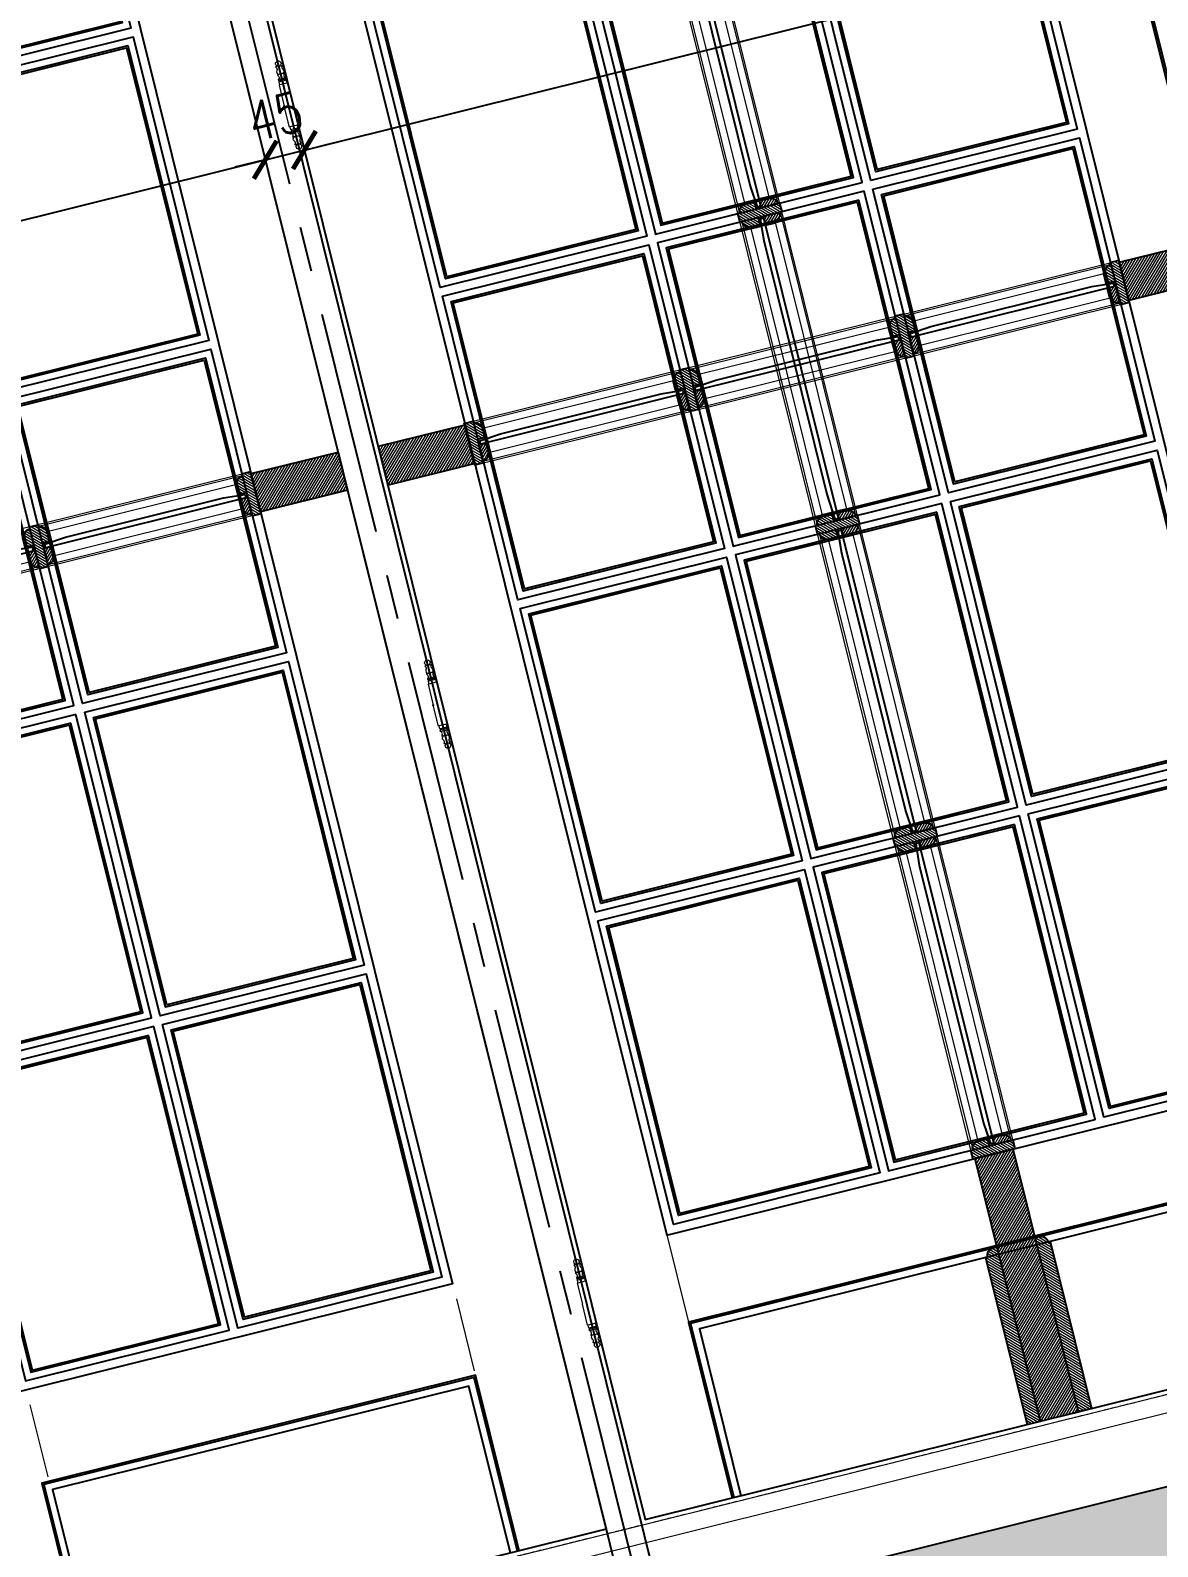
# Model space of a CAD drawing. Header units: inches. Extents: x 122939 to 389145, y 29603 to 529479.
# Drawn here: x 338455 to 339713, y 505554 to 507246 of the extents above; entities that cross this region are included whole.
import ezdxf

# ---------------------------------------------------------------- set-up
doc = ezdxf.new("R2010")
doc.units = ezdxf.units.IN
doc.header["$MEASUREMENT"] = 0
for name, pattern in [('CENTER', [2, 1.25, -0.25, 0.25, -0.25]), ('DASHED', [0.75, 0.5, -0.25]), ('HIDDEN', [0.375, 0.25, -0.125])]:
    doc.linetypes.add(name, pattern=pattern)
doc.layers.add('A-Dim-ID', color=9, linetype='Continuous', lineweight=20)
doc.layers.add('A-FLOR-TIL1', color=6, linetype='Continuous', lineweight=18)
for name, color, linetype in [('A-Hidden', 8, 'HIDDEN'), ('A-WALL', 7, 'Continuous'), ('Calliper_wall hatch_CHB', 8, 'Continuous'), ('hatch', 8, 'Continuous')]:
    doc.layers.add(name, color=color, linetype=linetype)
doc.styles.add('ST9', font='romans.shx', dxfattribs={"width": 0.8})
doc.dimstyles.new('DIM-20', dxfattribs={"dimscale": 1000, "dimtxt": 0.044, "dimasz": 0.035, "dimexe": 0.022, "dimexo": 0.022, "dimgap": 0.022, "dimtad": 1, "dimdec": 0, "dimzin": 0, "dimdsep": 46, "dimtxsty": 'ST9', "dimblk1": 'ARCHTICK', "dimblk2": 'ARCHTICK', "dimsah": 1, "dimcen": 0.088, "dimdle": 0.04, "dimclrd": 256, "dimclre": 256, "dimclrt": 3, "dimadec": 0, "dimazin": 0, "dimtfac": 1, "dimtdec": 0, "dimtix": 1, "dimtofl": 0, "dimtmove": 1, "dimatfit": 3, "dimldrblk": 'CLOSED', "dimfxl": 1, "dimtolj": 1, "dimtzin": 0, "dimarcsym": 0})
pattern_1 = [(135, (-731.5624, 320.418), (-1.76776695, -1.76776695), [])]
pattern_2 = [(135, (-731.5624, -38.742), (-1.76776695, -1.76776695), [])]
pattern_3 = [(135, (-731.5624, -397.902), (-1.76776695, -1.76776695), [])]
pattern_4 = [(45, (-688.5992, 0), (-1.76776695, 1.76776695), [])]
pattern_5 = [(135, (0.4363, -3010.4238), (-1.76776695, -1.76776695), [])]
pattern_6 = [(45, (0.4363, -3010.4238), (-1.76776695, 1.76776695), [])]
pattern_7 = [(135, (247.9363, -3010.4238), (-1.76776695, -1.76776695), [])]
pattern_8 = [(135, (994.3506, -3005.4238), (-1.76776695, -1.76776695), [])]

# ---------------------------------------------------------------- blocks, each defined once
blk = doc.blocks.new('french door panel')
at = {"lineweight": 0}
h = blk.add_hatch(dxfattribs=at)
h.set_pattern_fill('ANSI31', color=8, scale=20)
h.set_pattern_definition([(45, (-731.5624, 320.418), (-1.76776695, 1.76776695), [])])
edge = h.paths.add_edge_path()
edge.add_line((6356, 3041.7), (6383, 3041.7))
edge.add_line((6383, 3041.7), (6383, 3031.7))
edge.add_line((6383, 3031.7), (6394, 3031.7))
edge.add_line((6394, 3031.7), (6394, 3033.7))
edge.add_arc((6394, 3041.7), 8, 270, 360)
edge.add_line((6402, 3041.7), (6404, 3041.7))
edge.add_line((6404, 3041.7), (6404, 3051.7))
edge.add_line((6404, 3051.7), (6402, 3051.7))
edge.add_arc((6394, 3051.7), 8, 0, 90)
edge.add_line((6394, 3059.7), (6394, 3061.7))
edge.add_line((6394, 3061.7), (6383, 3061.7))
edge.add_line((6383, 3061.7), (6383, 3051.7))
edge.add_line((6383, 3051.7), (6356, 3051.7))
edge.add_line((6356, 3051.7), (6356, 3041.7))
h = blk.add_hatch(dxfattribs=at)
h.set_pattern_fill('ANSI31', color=8, scale=20, angle=90)
h.set_pattern_definition(pattern_1)
edge = h.paths.add_edge_path()
edge.add_line((6358, 3051.7), (6377, 3051.7))
edge.add_line((6377, 3051.7), (6377, 3061.7))
edge.add_line((6377, 3061.7), (6366, 3061.7))
edge.add_line((6366, 3061.7), (6366, 3059.7))
edge.add_arc((6366, 3051.7), 8, 90, 180)
h = blk.add_hatch(dxfattribs=at)
h.set_pattern_fill('ANSI31', color=8, scale=20, angle=90)
h.set_pattern_definition(pattern_1)
edge = h.paths.add_edge_path()
edge.add_line((6358, 3041.7), (6377, 3041.7))
edge.add_line((6377, 3041.7), (6377, 3031.7))
edge.add_line((6377, 3031.7), (6366, 3031.7))
edge.add_line((6366, 3031.7), (6366, 3033.7))
edge.add_arc((6366, 3041.7), 8, 180, 270, ccw=False)
h = blk.add_hatch(dxfattribs=at)
h.set_pattern_fill('ANSI31', color=8, scale=20, angle=90)
h.set_pattern_definition(pattern_5)
h.paths.add_polyline_path([(5904.2, 2852.1), (6004.2, 2852.1), (6004.2, 2896.1), (5904.2, 2896.1)])
h = blk.add_hatch(dxfattribs=at)
h.set_pattern_fill('ANSI31', color=8, scale=20)
h.set_pattern_definition(pattern_6)
h.paths.add_polyline_path([(6004.2, 2850.1), (6014.2, 2850.1), (6014.2, 2877.1), (6024.2, 2877.1), (6024.2, 2888.1), (6022.2, 2888.1, 0.414214), (6014.2, 2896.1), (6004.2, 2898.1)])
h = blk.add_hatch(dxfattribs=at)
h.set_pattern_fill('ANSI31', color=8, scale=20)
h.set_pattern_definition(pattern_6)
edge = h.paths.add_edge_path()
edge.add_line((6251.7, 2850.1), (6251.7, 2877.1))
edge.add_line((6251.7, 2877.1), (6241.7, 2877.1))
edge.add_line((6241.7, 2877.1), (6241.7, 2888.1))
edge.add_line((6241.7, 2888.1), (6243.7, 2888.1))
edge.add_arc((6251.7, 2888.1), 8, 90, 180, ccw=False)
edge.add_line((6251.7, 2896.1), (6251.7, 2898.1))
edge.add_line((6251.7, 2898.1), (6261.7, 2898.1))
edge.add_line((6261.7, 2898.1), (6261.7, 2896.1))
edge.add_arc((6261.7, 2888.1), 8, 0, 90, ccw=False)
edge.add_line((6269.7, 2888.1), (6271.7, 2888.1))
edge.add_line((6271.7, 2888.1), (6271.7, 2877.1))
edge.add_line((6271.7, 2877.1), (6261.7, 2877.1))
edge.add_line((6261.7, 2877.1), (6261.7, 2850.1))
edge.add_line((6261.7, 2850.1), (6251.7, 2850.1))
h = blk.add_hatch(dxfattribs=at)
h.set_pattern_fill('ANSI31', color=8, scale=20)
h.set_pattern_definition([(45, (247.9363, -3010.4238), (-1.76776695, 1.76776695), [])])
edge = h.paths.add_edge_path()
edge.add_line((6499.2, 2850.1), (6499.2, 2877.1))
edge.add_line((6499.2, 2877.1), (6489.2, 2877.1))
edge.add_line((6489.2, 2877.1), (6489.2, 2888.1))
edge.add_line((6489.2, 2888.1), (6491.2, 2888.1))
edge.add_arc((6499.2, 2888.1), 8, 90, 180, ccw=False)
edge.add_line((6499.2, 2896.1), (6499.2, 2898.1))
edge.add_line((6499.2, 2898.1), (6509.2, 2898.1))
edge.add_line((6509.2, 2898.1), (6509.2, 2896.1))
edge.add_arc((6509.2, 2888.1), 8, 0, 90, ccw=False)
edge.add_line((6517.2, 2888.1), (6519.2, 2888.1))
edge.add_line((6519.2, 2888.1), (6519.2, 2877.1))
edge.add_line((6519.2, 2877.1), (6509.2, 2877.1))
edge.add_line((6509.2, 2877.1), (6509.2, 2850.1))
edge.add_line((6509.2, 2850.1), (6499.2, 2850.1))
h = blk.add_hatch(dxfattribs=at)
h.set_pattern_fill('ANSI31', color=8, scale=20)
h.set_pattern_definition(pattern_6)
h.paths.add_polyline_path([(6736.7, 2888.1), (6738.7, 2888.1, -0.414214), (6746.7, 2896.1), (6746.7, 2898.1), (6756.7, 2898.1), (6756.7, 2850.1), (6746.7, 2850.1), (6746.7, 2877.1), (6736.7, 2877.1)])
h = blk.add_hatch(dxfattribs=at)
h.set_pattern_fill('ANSI31', color=8, scale=20, angle=90)
h.set_pattern_definition(pattern_5)
edge = h.paths.add_edge_path()
edge.add_line((6856.7, 2852.1), (6756.7, 2852.1))
edge.add_line((6756.7, 2852.1), (6756.7, 2896.1))
edge.add_line((6756.7, 2896.1), (6856.2, 2896.1))
edge.add_line((6856.2, 2896.1), (6856.2, 2852.1))
h = blk.add_hatch(dxfattribs=at)
h.set_pattern_fill('ANSI31', color=8, scale=20, angle=90)
h.set_pattern_definition(pattern_5)
h.paths.add_polyline_path([(6024.2, 2871.1), (6014.2, 2871.1), (6014.2, 2852.1, 0.414214), (6022.2, 2860.1), (6024.2, 2860.1)])
h = blk.add_hatch(dxfattribs=at)
h.set_pattern_fill('ANSI31', color=8, scale=20, angle=90)
h.set_pattern_definition(pattern_5)
edge = h.paths.add_edge_path()
edge.add_line((6251.7, 2852.1), (6251.7, 2871.1))
edge.add_line((6251.7, 2871.1), (6241.7, 2871.1))
edge.add_line((6241.7, 2871.1), (6241.7, 2860.1))
edge.add_line((6241.7, 2860.1), (6243.7, 2860.1))
edge.add_arc((6251.7, 2860.1), 8, 180, 270)
h = blk.add_hatch(dxfattribs=at)
h.set_pattern_fill('ANSI31', color=8, scale=20, angle=90)
h.set_pattern_definition(pattern_5)
edge = h.paths.add_edge_path()
edge.add_line((6261.7, 2852.1), (6261.7, 2871.1))
edge.add_line((6261.7, 2871.1), (6271.7, 2871.1))
edge.add_line((6271.7, 2871.1), (6271.7, 2860.1))
edge.add_line((6271.7, 2860.1), (6269.7, 2860.1))
edge.add_arc((6261.7, 2860.1), 8, -90, 0, ccw=False)
h = blk.add_hatch(dxfattribs=at)
h.set_pattern_fill('ANSI31', color=8, scale=20, angle=90)
h.set_pattern_definition(pattern_7)
edge = h.paths.add_edge_path()
edge.add_line((6499.2, 2852.1), (6499.2, 2871.1))
edge.add_line((6499.2, 2871.1), (6489.2, 2871.1))
edge.add_line((6489.2, 2871.1), (6489.2, 2860.1))
edge.add_line((6489.2, 2860.1), (6491.2, 2860.1))
edge.add_arc((6499.2, 2860.1), 8, 180, 270)
h = blk.add_hatch(dxfattribs=at)
h.set_pattern_fill('ANSI31', color=8, scale=20, angle=90)
h.set_pattern_definition(pattern_7)
edge = h.paths.add_edge_path()
edge.add_line((6509.2, 2852.1), (6509.2, 2871.1))
edge.add_line((6509.2, 2871.1), (6519.2, 2871.1))
edge.add_line((6519.2, 2871.1), (6519.2, 2860.1))
edge.add_line((6519.2, 2860.1), (6517.2, 2860.1))
edge.add_arc((6509.2, 2860.1), 8, -90, 0, ccw=False)
h = blk.add_hatch(dxfattribs=at)
h.set_pattern_fill('ANSI31', color=8, scale=20, angle=90)
h.set_pattern_definition(pattern_5)
h.paths.add_polyline_path([(6736.7, 2871.1), (6746.7, 2871.1), (6746.7, 2852.1, -0.414214), (6738.7, 2860.1), (6736.7, 2860.1)])
h = blk.add_hatch(dxfattribs=at)
h.set_pattern_fill('ANSI31', color=8, scale=20)
h.set_pattern_definition([(45, (-731.5624, -38.742), (-1.76776695, 1.76776695), [])])
edge = h.paths.add_edge_path()
edge.add_line((6356, 2682.6), (6383, 2682.6))
edge.add_line((6383, 2682.6), (6383, 2672.6))
edge.add_line((6383, 2672.6), (6394, 2672.6))
edge.add_line((6394, 2672.6), (6394, 2674.6))
edge.add_arc((6394, 2682.6), 8, 270, 360)
edge.add_line((6402, 2682.6), (6404, 2682.6))
edge.add_line((6404, 2682.6), (6404, 2692.6))
edge.add_line((6404, 2692.6), (6402, 2692.6))
edge.add_arc((6394, 2692.6), 8, 0, 90)
edge.add_line((6394, 2700.6), (6394, 2702.6))
edge.add_line((6394, 2702.6), (6383, 2702.6))
edge.add_line((6383, 2702.6), (6383, 2692.6))
edge.add_line((6383, 2692.6), (6356, 2692.6))
edge.add_line((6356, 2692.6), (6356, 2682.6))
h = blk.add_hatch(dxfattribs=at)
h.set_pattern_fill('ANSI31', color=8, scale=20, angle=90)
h.set_pattern_definition(pattern_2)
edge = h.paths.add_edge_path()
edge.add_line((6358, 2692.6), (6377, 2692.6))
edge.add_line((6377, 2692.6), (6377, 2702.6))
edge.add_line((6377, 2702.6), (6366, 2702.6))
edge.add_line((6366, 2702.6), (6366, 2700.6))
edge.add_arc((6366, 2692.6), 8, 90, 180)
h = blk.add_hatch(dxfattribs=at)
h.set_pattern_fill('ANSI31', color=8, scale=20, angle=90)
h.set_pattern_definition(pattern_2)
edge = h.paths.add_edge_path()
edge.add_line((6358, 2682.6), (6377, 2682.6))
edge.add_line((6377, 2682.6), (6377, 2672.6))
edge.add_line((6377, 2672.6), (6366, 2672.6))
edge.add_line((6366, 2672.6), (6366, 2674.6))
edge.add_arc((6366, 2682.6), 8, 180, 270, ccw=False)
h = blk.add_hatch(dxfattribs=at)
h.set_pattern_fill('ANSI31', color=8, scale=20)
h.set_pattern_definition([(45, (-731.5624, -397.902), (-1.76776695, 1.76776695), [])])
edge = h.paths.add_edge_path()
edge.add_line((6356, 2323.4), (6383, 2323.4))
edge.add_line((6383, 2323.4), (6383, 2313.4))
edge.add_line((6383, 2313.4), (6394, 2313.4))
edge.add_line((6394, 2313.4), (6394, 2315.4))
edge.add_arc((6394, 2323.4), 8, 270, 360)
edge.add_line((6402, 2323.4), (6404, 2323.4))
edge.add_line((6404, 2323.4), (6404, 2333.4))
edge.add_line((6404, 2333.4), (6402, 2333.4))
edge.add_arc((6394, 2333.4), 8, 0, 90)
edge.add_line((6394, 2341.4), (6394, 2343.4))
edge.add_line((6394, 2343.4), (6383, 2343.4))
edge.add_line((6383, 2343.4), (6383, 2333.4))
edge.add_line((6383, 2333.4), (6356, 2333.4))
edge.add_line((6356, 2333.4), (6356, 2323.4))
h = blk.add_hatch(dxfattribs=at)
h.set_pattern_fill('ANSI31', color=8, scale=20, angle=90)
h.set_pattern_definition(pattern_3)
edge = h.paths.add_edge_path()
edge.add_line((6358, 2333.4), (6377, 2333.4))
edge.add_line((6377, 2333.4), (6377, 2343.4))
edge.add_line((6377, 2343.4), (6366, 2343.4))
edge.add_line((6366, 2343.4), (6366, 2341.4))
edge.add_arc((6366, 2333.4), 8, 90, 180)
h = blk.add_hatch(dxfattribs=at)
h.set_pattern_fill('ANSI31', color=8, scale=20, angle=90)
h.set_pattern_definition(pattern_3)
edge = h.paths.add_edge_path()
edge.add_line((6358, 2323.4), (6377, 2323.4))
edge.add_line((6377, 2323.4), (6377, 2313.4))
edge.add_line((6377, 2313.4), (6366, 2313.4))
edge.add_line((6366, 2313.4), (6366, 2315.4))
edge.add_arc((6366, 2323.4), 8, 180, 270, ccw=False)
h = blk.add_hatch(dxfattribs=at)
h.set_pattern_fill('ANSI31', color=8, scale=20)
h.set_pattern_definition([(45, (-731.5624, -509.562), (-1.76776695, 1.76776695), [])])
h.paths.add_polyline_path([(6404, 1964.3), (6404, 1974.3), (6402, 1974.3, 0.414214), (6394, 1982.3), (6394, 1984.3), (6383, 1984.3), (6383, 1974.3), (6356, 1974.3), (6356, 1964.3)])
h = blk.add_hatch(dxfattribs=at)
h.set_pattern_fill('ANSI31', color=8, scale=20, angle=90)
h.set_pattern_definition([(135, (-731.5624, -509.562), (-1.76776695, -1.76776695), [])])
h.paths.add_polyline_path([(6377, 1984.3), (6377, 1974.3), (6358, 1974.3, -0.414214), (6366, 1982.3), (6366, 1984.3)])
h = blk.add_hatch(dxfattribs=at)
h.set_pattern_fill('ANSI31', color=8, scale=20, angle=90)
h.set_pattern_definition([(135, (-731.5624, -504.562), (-1.76776695, -1.76776695), [])])
h.paths.add_polyline_path([(6358, 1662.2), (6358, 1964.3), (6402, 1964.3), (6402, 1662.2)])
h = blk.add_hatch(dxfattribs=at)
h.set_pattern_fill('ANSI31', color=8, scale=20)
h.set_pattern_definition(pattern_4)
h.paths.add_polyline_path([(6358, 1864.2), (6353, 1864.2), (6353, 1862.2, 0.414214), (6345, 1854.2), (6343, 1854.2), (6343, 1662.2), (6358, 1662.2)])
h = blk.add_hatch(dxfattribs=at)
h.set_pattern_fill('ANSI31', color=8, scale=20)
h.set_pattern_definition(pattern_4)
h.paths.add_polyline_path([(6402, 1662.2), (6417, 1662.2), (6417, 1854.2), (6415, 1854.2, 0.414214), (6407, 1862.2), (6407, 1864.2), (6402, 1864.2)])
at = {"color": 8, "lineweight": 0}
for p, q in [((6356, 1974.3), (6356, 4119.2, 0)), ((6404, 1974.3), (6404, 4119.2, 0)), ((6358, 3400.9), (6358, 3051.7)), ((6366, 3392.9), (6366, 3059.7)), ((6394, 3392.9), (6394, 3059.7)), ((6402, 3400.9), (6402, 3051.7)), ((6358, 3041.7), (6358, 2692.6)), ((6366, 3033.7), (6366, 2700.6)), ((6394, 3033.7), (6394, 2700.6)), ((6402, 3041.7), (6402, 2692.6)), ((6746.7, 2898.1), (6014.2, 2898.1)), ((6251.7, 2896.1), (6014.2, 2896.1)), ((6499.2, 2896.1), (6261.7, 2896.1)), ((6746.7, 2896.1), (6509.2, 2896.1)), ((6243.7, 2888.1), (6022.2, 2888.1)), ((6491.2, 2888.1), (6269.7, 2888.1)), ((6736.7, 2888.1), (6517.2, 2888.1)), ((6243.7, 2860.1), (6022.2, 2860.1)), ((6491.2, 2860.1), (6269.7, 2860.1)), ((6736.7, 2860.1), (6517.2, 2860.1)), ((6251.7, 2852.1), (6014.2, 2852.1)), ((6746.7, 2850.1), (6014.2, 2850.1)), ((6499.2, 2852.1), (6261.7, 2852.1)), ((6746.7, 2852.1), (6509.2, 2852.1)), ((6358, 2682.6, 0), (6358, 2333.4, 0)), ((6366, 2674.6, 0), (6366, 2341.4, 0)), ((6394, 2674.6, 0), (6394, 2341.4, 0)), ((6402, 2682.6, 0), (6402, 2333.4, 0)), ((6358, 2323.4), (6358, 1974.3, 0)), ((6402, 2323.4), (6402, 1974.3, 0)), ((6366, 2315.4), (6366, 1982.3, 0)), ((6394, 2315.4), (6394, 1982.3, 0)), ((6756.2, 1969.2, 0), (6756.2, 1864.2))]:
    blk.add_line(p, q, dxfattribs=at)
at = {"color": 0, "lineweight": -2, "elevation": 0}
for points in [[(5903.7, 4229.2), (6856.2, 4229.2), (6856.2, 1662.2), (5903.7, 1662.2)], [(6003.7, 4129.2), (6756.2, 4129.2), (6756.2, 1964.3), (6003.7, 1964.3)], [(6251.2, 3400.9), (6013.7, 3400.9), (6013.7, 3051.7), (6251.2, 3051.7)], [(6243.2, 3392.9), (6021.7, 3392.9), (6021.7, 3059.7), (6243.2, 3059.7)], [(6241.2, 3390.9), (6023.7, 3390.9), (6023.7, 3061.7), (6241.2, 3061.7)], [(6261.2, 3400.9), (6498.7, 3400.9), (6498.7, 3051.7), (6261.2, 3051.7)], [(6269.2, 3392.9), (6490.7, 3392.9), (6490.7, 3059.7), (6269.2, 3059.7)], [(6271.2, 3390.9), (6488.7, 3390.9), (6488.7, 3061.7), (6271.2, 3061.7)], [(6746.2, 3400.9), (6508.7, 3400.9), (6508.7, 3051.7), (6746.2, 3051.7)], [(6738.2, 3392.9), (6516.7, 3392.9), (6516.7, 3059.7), (6738.2, 3059.7)], [(6736.2, 3390.9), (6518.7, 3390.9), (6518.7, 3061.7), (6736.2, 3061.7)], [(6251.2, 3041.7), (6013.7, 3041.7), (6013.7, 2692.6), (6251.2, 2692.6)], [(6243.2, 3033.7), (6021.7, 3033.7), (6021.7, 2700.6), (6243.2, 2700.6)], [(6241.2, 3031.7), (6023.7, 3031.7), (6023.7, 2702.6), (6241.2, 2702.6)], [(6261.2, 3041.7), (6498.7, 3041.7), (6498.7, 2692.6), (6261.2, 2692.6)], [(6269.2, 3033.7), (6490.7, 3033.7), (6490.7, 2700.6), (6269.2, 2700.6)], [(6271.2, 3031.7), (6488.7, 3031.7), (6488.7, 2702.6), (6271.2, 2702.6)], [(6746.2, 3041.7), (6508.7, 3041.7), (6508.7, 2692.6), (6746.2, 2692.6)], [(6738.2, 3033.7), (6516.7, 3033.7), (6516.7, 2700.6), (6738.2, 2700.6)], [(6736.2, 3031.7), (6518.7, 3031.7), (6518.7, 2702.6), (6736.2, 2702.6)], [(6251.2, 2682.6), (6013.7, 2682.6), (6013.7, 2333.4), (6251.2, 2333.4)], [(6243.2, 2674.6), (6021.7, 2674.6), (6021.7, 2341.4), (6243.2, 2341.4)], [(6261.2, 2682.6), (6498.7, 2682.6), (6498.7, 2333.4), (6261.2, 2333.4)], [(6269.2, 2674.6), (6490.7, 2674.6), (6490.7, 2341.4), (6269.2, 2341.4)], [(6746.2, 2682.6), (6508.7, 2682.6), (6508.7, 2333.4), (6746.2, 2333.4)], [(6738.2, 2674.6), (6516.7, 2674.6), (6516.7, 2341.4), (6738.2, 2341.4)], [(6241.2, 2672.6), (6023.7, 2672.6), (6023.7, 2343.4), (6241.2, 2343.4)], [(6271.2, 2672.6), (6488.7, 2672.6), (6488.7, 2343.4), (6271.2, 2343.4)], [(6736.2, 2672.6), (6518.7, 2672.6), (6518.7, 2343.4), (6736.2, 2343.4)], [(6251.2, 2323.4), (6013.7, 2323.4), (6013.7, 1974.3), (6251.2, 1974.3)], [(6261.2, 2323.4), (6498.7, 2323.4), (6498.7, 1974.3), (6261.2, 1974.3)], [(6746.2, 2323.4), (6508.7, 2323.4), (6508.7, 1974.3), (6746.2, 1974.3)], [(6243.2, 2315.4), (6021.7, 2315.4), (6021.7, 1982.3), (6243.2, 1982.3)], [(6241.2, 2313.4), (6023.7, 2313.4), (6023.7, 1984.3), (6241.2, 1984.3)], [(6269.2, 2315.4), (6490.7, 2315.4), (6490.7, 1982.3), (6269.2, 1982.3)], [(6271.2, 2313.4), (6488.7, 2313.4), (6488.7, 1984.3), (6271.2, 1984.3)], [(6738.2, 2315.4), (6516.7, 2315.4), (6516.7, 1982.3), (6738.2, 1982.3)], [(6736.2, 2313.4), (6518.7, 2313.4), (6518.7, 1984.3), (6736.2, 1984.3)]]:
    blk.add_lwpolyline(points, close=True, dxfattribs=at)
at = {"color": 8, "elevation": 0}
for points in [[(6383.2, 3078), (6381.2, 3053.7), (6377.2, 3053.7), (6377.2, 3398.9), (6381.2, 3398.9), (6383.2, 3374.7)], [(6383.2, 2723.8), (6381.2, 2694.6), (6377.2, 2694.6), (6377.2, 3039.7), (6381.2, 3039.7), (6383.2, 3015.5)], [(6040.4, 2877.2), (6016.2, 2875.2), (6016.2, 2871.2), (6249.7, 2871.2), (6249.7, 2875.2), (6225.4, 2877.2)], [(6535.4, 2877.2), (6511.2, 2875.2), (6511.2, 2871.2), (6744.7, 2871.2), (6744.7, 2875.2), (6720.4, 2877.2)], [(6383.2, 2359.7), (6381.2, 2335.4), (6377.2, 2335.4), (6377.2, 2680.6), (6381.2, 2680.6), (6383.2, 2656.3)], [(6383.2, 2000.5), (6381.2, 1976.3), (6377.2, 1976.3), (6377.2, 2321.4), (6381.2, 2321.4), (6383.2, 2297.2)]]:
    blk.add_lwpolyline(points, close=True, dxfattribs=at)
at = {"color": 8, "lineweight": -2, "elevation": 0}
for points in [[(6356, 3041.7), (6383, 3041.7), (6383, 3031.7), (6394, 3031.7), (6394, 3033.7, 0.414214), (6402, 3041.7), (6404, 3041.7), (6404, 3051.7), (6402, 3051.7, 0.414214), (6394, 3059.7), (6394, 3061.7), (6383, 3061.7), (6383, 3051.7), (6356, 3051.7)], [(6251.7, 2850.1), (6251.7, 2877.1), (6241.7, 2877.1), (6241.7, 2888.1), (6243.7, 2888.1, -0.414214), (6251.7, 2896.1), (6251.7, 2898.1), (6261.7, 2898.1), (6261.7, 2896.1, -0.414214), (6269.7, 2888.1), (6271.7, 2888.1), (6271.7, 2877.1), (6261.7, 2877.1), (6261.7, 2850.1)], [(6356, 2682.6), (6383, 2682.6), (6383, 2672.6), (6394, 2672.6), (6394, 2674.6, 0.414214), (6402, 2682.6), (6404, 2682.6), (6404, 2692.6), (6402, 2692.6, 0.414214), (6394, 2700.6), (6394, 2702.6), (6383, 2702.6), (6383, 2692.6), (6356, 2692.6)], [(6356, 2323.4), (6383, 2323.4), (6383, 2313.4), (6394, 2313.4), (6394, 2315.4, 0.414214), (6402, 2323.4), (6404, 2323.4), (6404, 2333.4), (6402, 2333.4, 0.414214), (6394, 2341.4), (6394, 2343.4), (6383, 2343.4), (6383, 2333.4), (6356, 2333.4)]]:
    blk.add_lwpolyline(points, format="xyb", close=True, dxfattribs=at)
for points in [[(6358, 3051.7), (6377, 3051.7), (6377, 3061.7), (6366, 3061.7), (6366, 3059.7, 0.414214), (6358, 3051.7, -1)], [(6358, 3041.7), (6377, 3041.7), (6377, 3031.7), (6366, 3031.7), (6366, 3033.7, -0.414214), (6358, 3041.7, 1)], [(6014.2, 2850.1), (6004.2, 2850.1), (6004.2, 2898.1), (6014.2, 2898.1), (6014.2, 2896.1, -0.414214), (6022.2, 2888.1), (6024.2, 2888.1), (6024.2, 2877.1), (6014.2, 2877.1), (6014.2, 2850.1)], [(6746.7, 2850.1), (6756.7, 2850.1), (6756.7, 2898.1), (6746.7, 2898.1), (6746.7, 2896.1, 0.414214), (6738.7, 2888.1), (6736.7, 2888.1), (6736.7, 2877.1), (6746.7, 2877.1), (6746.7, 2850.1)], [(6014.2, 2852.1), (6014.2, 2871.1), (6024.2, 2871.1), (6024.2, 2860.1), (6022.2, 2860.1, -0.414214), (6014.2, 2852.1, 1)], [(6251.7, 2852.1), (6251.7, 2871.1), (6241.7, 2871.1), (6241.7, 2860.1), (6243.7, 2860.1, 0.414214), (6251.7, 2852.1, -1)], [(6261.7, 2852.1), (6261.7, 2871.1), (6271.7, 2871.1), (6271.7, 2860.1), (6269.7, 2860.1, -0.414214), (6261.7, 2852.1, 1)], [(6746.7, 2852.1), (6746.7, 2871.1), (6736.7, 2871.1), (6736.7, 2860.1), (6738.7, 2860.1, 0.414214), (6746.7, 2852.1, -1)], [(6358, 2692.6), (6377, 2692.6), (6377, 2702.6), (6366, 2702.6), (6366, 2700.6, 0.414214), (6358, 2692.6, -1)], [(6358, 2682.6), (6377, 2682.6), (6377, 2672.6), (6366, 2672.6), (6366, 2674.6, -0.414214), (6358, 2682.6, 1)], [(6358, 2333.4), (6377, 2333.4), (6377, 2343.4), (6366, 2343.4), (6366, 2341.4, 0.414214), (6358, 2333.4, -1)], [(6358, 2323.4), (6377, 2323.4), (6377, 2313.4), (6366, 2313.4), (6366, 2315.4, -0.414214), (6358, 2323.4, 1)], [(6356, 1974.3), (6356, 1964.3), (6404, 1964.3), (6404, 1974.3), (6402, 1974.3, 0.414214), (6394, 1982.3), (6394, 1984.3), (6383, 1984.3), (6383, 1974.3), (6356, 1974.3)], [(6358, 1974.3), (6377, 1974.3), (6377, 1984.3), (6366, 1984.3), (6366, 1982.3, 0.414214), (6358, 1974.3, -1)], [(6358, 1864.2), (6353, 1864.2), (6353, 1862.2, 0.414214), (6345, 1854.2), (6343, 1854.2), (6343, 1662.2), (6358, 1662.2)], [(6402, 1864.2), (6407, 1864.2), (6407, 1862.2, -0.414214), (6415, 1854.2), (6417, 1854.2), (6417, 1662.2), (6402, 1662.2)]]:
    blk.add_lwpolyline(points, format="xyb", dxfattribs=at)
for points in [[(5904.2, 2852.1), (6004.2, 2852.1), (6004.2, 2896.1), (5904.2, 2896.1), (5904.2, 2852.1)], [(6856.7, 2852.1), (6756.7, 2852.1), (6756.7, 2896.1), (6856.2, 2896.1), (6856.2, 2852.1)], [(6358, 1662.2), (6358, 1964.3), (6402, 1964.3), (6402, 1662.2), (6358, 1662.2)]]:
    blk.add_lwpolyline(points, dxfattribs=at)
at = {"color": 8, "lineweight": -2}
blk.add_lwpolyline([(6509.2, 2850.1), (6509.2, 2877.1), (6519.2, 2877.1), (6519.2, 2888.1), (6517.2, 2888.1, 0.414214), (6509.2, 2896.1), (6509.2, 2898.1), (6499.2, 2898.1), (6499.2, 2896.1, 0.414214), (6491.2, 2888.1), (6489.2, 2888.1), (6489.2, 2877.1), (6499.2, 2877.1), (6499.2, 2850.1)], format="xyb", close=True, dxfattribs=at)
at = {"color": 8}
blk.add_lwpolyline([(6287.9, 2877.2), (6263.7, 2875.2), (6263.7, 2871.2), (6497.2, 2871.2), (6497.2, 2875.2), (6472.9, 2877.2)], close=True, dxfattribs=at)
at = {"color": 8, "lineweight": -2}
for points in [[(6499.2, 2852.1), (6499.2, 2871.1), (6489.2, 2871.1), (6489.2, 2860.1), (6491.2, 2860.1, 0.414214), (6499.2, 2852.1, -1)], [(6509.2, 2852.1), (6509.2, 2871.1), (6519.2, 2871.1), (6519.2, 2860.1), (6517.2, 2860.1, -0.414214), (6509.2, 2852.1, 1)]]:
    blk.add_lwpolyline(points, format="xyb", dxfattribs=at)
at = {"color": 0, "lineweight": -2, "elevation": 0}
for points in [[(6003.7, 1662.2), (6003.7, 1864.2), (6756.2, 1864.2), (6756.2, 1662.2)], [(6005.7, 1662.2), (6005.7, 1862.2), (6754.2, 1862.2), (6754.2, 1662.2)], [(6013.7, 1662.2), (6013.7, 1854.2), (6746.2, 1854.2), (6746.2, 1662.2)]]:
    blk.add_lwpolyline(points, dxfattribs=at)
blk = doc.blocks.new('french door fixed panel')
at = {"lineweight": 0}
h = blk.add_hatch(dxfattribs=at)
h.set_pattern_fill('ANSI31', color=8, scale=20, angle=90)
h.set_pattern_definition([(135, (1.718, -3005.4238), (-1.76776695, -1.76776695), [])])
h.paths.add_polyline_path([(6901.2, 2857.1), (7001.2, 2857.1), (7001.2, 2901.1), (6901.2, 2901.1)])
h = blk.add_hatch(dxfattribs=at)
h.set_pattern_fill('ANSI31', color=8, scale=20)
h.set_pattern_definition([(45, (-0.3673, -3005.4238), (-1.76776695, 1.76776695), [])])
h.paths.add_polyline_path([(7021.1, 2893.1), (7019.1, 2893.1, 0.414214), (7011.1, 2901.1), (7011.1, 2903.1), (7001.1, 2903.1), (7001.1, 2855.1), (7011.1, 2855.1), (7011.1, 2882.1), (7021.1, 2882.1)])
h = blk.add_hatch(dxfattribs=at)
h.set_pattern_fill('ANSI31', color=8, scale=20)
h.set_pattern_definition([(45, (994.3506, -3005.4238), (-1.76776695, 1.76776695), [])])
edge = h.paths.add_edge_path()
edge.add_line((7245.6, 2855.1), (7245.6, 2882.1))
edge.add_line((7245.6, 2882.1), (7235.6, 2882.1))
edge.add_line((7235.6, 2882.1), (7235.6, 2893.1))
edge.add_line((7235.6, 2893.1), (7237.6, 2893.1))
edge.add_arc((7245.6, 2893.1), 8, 90, 180, ccw=False)
edge.add_line((7245.6, 2901.1), (7245.6, 2903.1))
edge.add_line((7245.6, 2903.1), (7255.6, 2903.1))
edge.add_line((7255.6, 2903.1), (7255.6, 2901.1))
edge.add_arc((7255.6, 2893.1), 8, 0, 90, ccw=False)
edge.add_line((7263.6, 2893.1), (7265.6, 2893.1))
edge.add_line((7265.6, 2893.1), (7265.6, 2882.1))
edge.add_line((7265.6, 2882.1), (7255.6, 2882.1))
edge.add_line((7255.6, 2882.1), (7255.6, 2855.1))
edge.add_line((7255.6, 2855.1), (7245.6, 2855.1))
h = blk.add_hatch(dxfattribs=at)
h.set_pattern_fill('ANSI31', color=8, scale=20, angle=90)
h.set_pattern_definition([(135, (-0.3673, -3005.4238), (-1.76776695, -1.76776695), [])])
h.paths.add_polyline_path([(7021.1, 2876.1), (7011.1, 2876.1), (7011.1, 2857.1, 0.414214), (7019.1, 2865.1), (7021.1, 2865.1)])
h = blk.add_hatch(dxfattribs=at)
h.set_pattern_fill('ANSI31', color=8, scale=20, angle=90)
h.set_pattern_definition(pattern_8)
edge = h.paths.add_edge_path()
edge.add_line((7245.6, 2857.1), (7245.6, 2876.1))
edge.add_line((7245.6, 2876.1), (7235.6, 2876.1))
edge.add_line((7235.6, 2876.1), (7235.6, 2865.1))
edge.add_line((7235.6, 2865.1), (7237.6, 2865.1))
edge.add_arc((7245.6, 2865.1), 8, 180, 270)
h = blk.add_hatch(dxfattribs=at)
h.set_pattern_fill('ANSI31', color=8, scale=20, angle=90)
h.set_pattern_definition(pattern_8)
edge = h.paths.add_edge_path()
edge.add_line((7255.6, 2857.1), (7255.6, 2876.1))
edge.add_line((7255.6, 2876.1), (7265.6, 2876.1))
edge.add_line((7265.6, 2876.1), (7265.6, 2865.1))
edge.add_line((7265.6, 2865.1), (7263.6, 2865.1))
edge.add_arc((7255.6, 2865.1), 8, -90, 0, ccw=False)
at = {"color": 8, "lineweight": 0}
for p, q in [((7007.8, 2903.1), (7489.9, 2903.1)), ((7011.2, 2901.1), (7245.6, 2901.1)), ((7021.2, 2893.1), (7237.6, 2893.1)), ((7021.2, 2865.1), (7237.6, 2865.1)), ((7263.6, 2865.1), (7479.9, 2865.1)), ((7011.2, 2857.1), (7245.6, 2857.1)), ((7011.2, 2855.1), (7489.9, 2855.1)), ((7255.6, 2857.1), (7489.9, 2857.1)), ((7001.2, 1952.2), (7001.2, 1869.3)), ((7491.5, 1952.2), (7491.5, 1869.3))]:
    blk.add_line(p, q, dxfattribs=at)
at = {"color": 8, "lineweight": -2}
blk.add_line((7244.2, 2865.6), (7244.2, 2865.6), dxfattribs=at)
at = {"color": 0, "lineweight": -2, "elevation": 0}
for points in [[(7599.9, 4234.2), (6901.2, 4234.2), (6901.2, 1662.2), (7599.9, 1662.2)], [(7499.9, 4134.2), (7001.2, 4134.2), (7001.2, 1969.3), (7499.9, 1969.3)], [(7245.6, 3765.1), (7011.2, 3765.1), (7011.2, 3415.9), (7245.6, 3415.9)], [(7237.6, 3757.1), (7019.2, 3757.1), (7019.2, 3423.9), (7237.6, 3423.9)], [(7235.6, 3755.1), (7021.2, 3755.1), (7021.2, 3425.9), (7235.6, 3425.9)], [(7245.6, 3405.9), (7011.2, 3405.9), (7011.2, 3056.7), (7245.6, 3056.7)], [(7237.6, 3397.9), (7019.2, 3397.9), (7019.2, 3064.7), (7237.6, 3064.7)], [(7235.6, 3395.9), (7021.2, 3395.9), (7021.2, 3066.7), (7235.6, 3066.7)], [(7245.6, 3046.7), (7011.2, 3046.7), (7011.2, 2697.6), (7245.6, 2697.6)], [(7255.6, 3046.7), (7489.9, 3046.7), (7489.9, 2697.6), (7255.6, 2697.6)], [(7237.6, 3038.7), (7019.2, 3038.7), (7019.2, 2705.6), (7237.6, 2705.6)], [(7235.6, 3036.7), (7021.2, 3036.7), (7021.2, 2707.6), (7235.6, 2707.6)], [(7263.6, 3038.7), (7481.9, 3038.7), (7481.9, 2705.6), (7263.6, 2705.6)], [(7265.6, 3036.7), (7479.9, 3036.7), (7479.9, 2707.6), (7265.6, 2707.6)], [(7245.6, 2687.6), (7011.2, 2687.6), (7011.2, 2338.4), (7245.6, 2338.4)], [(7237.6, 2679.6), (7019.2, 2679.6), (7019.2, 2346.4), (7237.6, 2346.4)], [(7237.6, 2679.6), (7019.2, 2679.6), (7019.2, 2346.4), (7237.6, 2346.4)], [(7235.6, 2677.6), (7021.2, 2677.6), (7021.2, 2348.4), (7235.6, 2348.4)], [(7235.6, 2677.6), (7021.2, 2677.6), (7021.2, 2348.4), (7235.6, 2348.4)], [(7255.6, 2687.6), (7489.9, 2687.6), (7489.9, 2338.4), (7255.6, 2338.4)], [(7263.6, 2679.6), (7481.9, 2679.6), (7481.9, 2346.4), (7263.6, 2346.4)], [(7263.6, 2679.6), (7481.9, 2679.6), (7481.9, 2346.4), (7263.6, 2346.4)], [(7265.6, 2677.6), (7479.9, 2677.6), (7479.9, 2348.4), (7265.6, 2348.4)], [(7265.6, 2677.6), (7479.9, 2677.6), (7479.9, 2348.4), (7265.6, 2348.4)], [(7245.6, 2328.4), (7011.2, 2328.4), (7011.2, 1979.3), (7245.6, 1979.3)], [(7245.6, 2328.4), (7011.2, 2328.4), (7011.2, 1979.3), (7245.6, 1979.3)], [(7237.6, 2320.4), (7019.2, 2320.4), (7019.2, 1987.3), (7237.6, 1987.3)], [(7237.6, 2320.4), (7019.2, 2320.4), (7019.2, 1987.3), (7237.6, 1987.3)], [(7255.6, 2328.4), (7489.9, 2328.4), (7489.9, 1979.3), (7255.6, 1979.3)], [(7255.6, 2328.4), (7489.9, 2328.4), (7489.9, 1979.3), (7255.6, 1979.3)], [(7263.6, 2320.4), (7481.9, 2320.4), (7481.9, 1987.3), (7263.6, 1987.3)], [(7263.6, 2320.4), (7481.9, 2320.4), (7481.9, 1987.3), (7263.6, 1987.3)], [(7235.6, 2318.4), (7021.2, 2318.4), (7021.2, 1989.3), (7235.6, 1989.3)], [(7235.6, 2318.4), (7021.2, 2318.4), (7021.2, 1989.3), (7235.6, 1989.3)], [(7265.6, 2318.4), (7479.9, 2318.4), (7479.9, 1989.3), (7265.6, 1989.3)], [(7265.6, 2318.4), (7479.9, 2318.4), (7479.9, 1989.3), (7265.6, 1989.3)]]:
    blk.add_lwpolyline(points, close=True, dxfattribs=at)
at = {"color": 8, "lineweight": -2, "elevation": 0}
blk.add_lwpolyline([(6901.2, 2857.1), (7001.2, 2857.1), (7001.2, 2901.1), (6901.2, 2901.1), (6901.2, 2857.1)], dxfattribs=at)
for points in [[(7011.2, 2855.1), (7001.2, 2855.1), (7001.2, 2903.1), (7011.2, 2903.1), (7011.2, 2901.1, -0.414214), (7019.2, 2893.1), (7021.2, 2893.1), (7021.2, 2882.1), (7011.2, 2882.1), (7011.2, 2855.1)], [(7011.2, 2857.1), (7011.2, 2876.1), (7021.2, 2876.1), (7021.2, 2865.1), (7019.2, 2865.1, -0.414214), (7011.2, 2857.1, 1)], [(7245.6, 2857.1), (7245.6, 2876.1), (7235.6, 2876.1), (7235.6, 2865.1), (7237.6, 2865.1, 0.414214), (7245.6, 2857.1, -1)], [(7255.6, 2857.1), (7255.6, 2876.1), (7265.6, 2876.1), (7265.6, 2865.1), (7263.6, 2865.1, -0.414214), (7255.6, 2857.1, 1)]]:
    blk.add_lwpolyline(points, format="xyb", dxfattribs=at)
blk.add_lwpolyline([(7255.6, 2855.1), (7255.6, 2882.1), (7265.6, 2882.1), (7265.6, 2893.1), (7263.6, 2893.1, 0.414214), (7255.6, 2901.1), (7255.6, 2903.1), (7245.6, 2903.1), (7245.6, 2901.1, 0.414214), (7237.6, 2893.1), (7235.6, 2893.1), (7235.6, 2882.1), (7245.6, 2882.1), (7245.6, 2855.1)], format="xyb", close=True, dxfattribs=at)
at = {"color": 8, "elevation": 0}
for points in [[(7037.5, 2882.2), (7013.2, 2880.2), (7013.2, 2876.2), (7243.6, 2876.2), (7243.6, 2880.2), (7219.3, 2882.2)], [(7463.7, 2882.2), (7487.9, 2880.2), (7487.9, 2876.2), (7257.6, 2876.2), (7257.6, 2880.2), (7281.8, 2882.2)]]:
    blk.add_lwpolyline(points, close=True, dxfattribs=at)
at = {"color": 0, "lineweight": -2, "elevation": 0}
for points in [[(7001.2, 1662.2), (7001.2, 1864.2), (7499.9, 1864.2), (7499.9, 1662.2)], [(7003.2, 1662.2), (7003.2, 1862.2), (7497.9, 1862.2), (7497.9, 1662.2)], [(7011.2, 1662.2), (7011.2, 1854.2), (7489.9, 1854.2), (7489.9, 1662.2)]]:
    blk.add_lwpolyline(points, dxfattribs=at)
blk = doc.blocks.new('hinge paumelle')
at = {"color": 0, "lineweight": 0}
for p, q in [((3516.2, 5246.9), (3522.9, 5246.9)), ((3515.3, 5242.2), (3523.8, 5242.2)), ((3516.2, 5245.5), (3522.9, 5245.5)), ((3515.3, 5194), (3523.8, 5194)), ((3516.2, 5190.6), (3522.9, 5190.6)), ((3516.2, 5189.3), (3522.9, 5189.3))]:
    blk.add_line(p, q, dxfattribs=at)
for points in [[(3519.5, 5248.4), (3515.3, 5248.4), (3515.3, 5246.9), (3516.2, 5246.9), (3516.2, 5245.5), (3515.3, 5245.5), (3515.3, 5242.2), (3514.5, 5242.2), (3514.5, 5218.1)], [(3519.5, 5248.4), (3523.8, 5248.4), (3523.8, 5246.9), (3522.9, 5246.9), (3522.9, 5245.5), (3523.8, 5245.5), (3523.8, 5242.2), (3524.5, 5242.2), (3524.5, 5218.1)], [(3519.5, 5187.8), (3515.3, 5187.8), (3515.3, 5189.3), (3516.2, 5189.3), (3516.2, 5190.6), (3515.3, 5190.6), (3515.3, 5194), (3514.5, 5194), (3514.5, 5218.1)], [(3519.5, 5187.8), (3523.8, 5187.8), (3523.8, 5189.3), (3522.9, 5189.3), (3522.9, 5190.6), (3523.8, 5190.6), (3523.8, 5194), (3524.5, 5194), (3524.5, 5218.1)]]:
    blk.add_lwpolyline(points, dxfattribs=at)
for points in [[(3519.5, 5254), (3515.3, 5254, -0.197419), (3516.7, 5250.7, -0.309597), (3515.3, 5248.4), (3519.5, 5248.4)], [(3519.5, 5262.8), (3515.8, 5262.8, -0.404064), (3516.1, 5258.5, 0.508017), (3517.4, 5254), (3519.5, 5254)], [(3519.5, 5262.8), (3523.3, 5262.8, 0.404064), (3523, 5258.5, -0.508017), (3521.7, 5254), (3519.5, 5254)], [(3519.5, 5254), (3523.8, 5254, 0.197419), (3522.4, 5250.7, 0.309597), (3523.8, 5248.4), (3519.5, 5248.4)], [(3519.5, 5182.1), (3515.3, 5182.1, 0.197419), (3516.7, 5185.4, 0.309597), (3515.3, 5187.8), (3519.5, 5187.8)], [(3519.5, 5173.3), (3515.8, 5173.3, 0.404064), (3516.1, 5177.6, -0.508017), (3517.4, 5182.1), (3519.5, 5182.1)], [(3519.5, 5182.1), (3523.8, 5182.1, -0.197419), (3522.4, 5185.4, -0.309597), (3523.8, 5187.8), (3519.5, 5187.8)], [(3519.5, 5173.3), (3523.3, 5173.3, -0.404064), (3523, 5177.6, 0.508017), (3521.7, 5182.1), (3519.5, 5182.1)]]:
    blk.add_lwpolyline(points, format="xyb", dxfattribs=at)
for centre, start, end in [((3519.5, 5265.7), 287.5595, 252.4405), ((3519.5, 5170.4), 107.5595, 72.4405)]:
    blk.add_arc(centre, 3.04, start, end, dxfattribs=at)
blk = doc.blocks.new('_ARCHTICK')
at = {"color": 0, "linetype": 'ByBlock', "const_width": 0.15}
blk.add_lwpolyline([(-0.5, -0.5), (0.5, 0.5)], dxfattribs=at)
blk = doc.blocks.new('*D357')
at = {"layer": 'A-Dim-ID', "lineweight": -2, "transparency": 16777216}
blk.add_line((337998.4, 506923), (338755.6, 507111.4), dxfattribs=at)
at = {"layer": 'Defpoints', "color": 0, "transparency": 16777216}
for p in [(338716.8, 507101.7, 0), (338716.8, 507101.7), (338037.2, 506932.7, 0)]:
    blk.add_point(p, dxfattribs=at)
at = {"layer": 'A-Dim-ID', "lineweight": -2, "transparency": 16777216, "xscale": 35, "yscale": 35, "zscale": 35}
for p, rotation in [((338716.8, 507101.7), 13.9714232829857), ((338037.2, 506932.7), 193.9714232829857)]:
    blk.add_blockref('_ARCHTICK', p, dxfattribs=dict(at, rotation=rotation))
at = {"layer": 'A-Dim-ID', "color": 3, "transparency": 16777216, "insert": (338366.4, 507059.9), "char_height": 44, "attachment_point": 5, "rotation": 13.9714, "style": 'ST9'}
blk.add_mtext('\\A1;700', dxfattribs=at)
blk = doc.blocks.new('_CLOSED')
at = {"color": 0, "linetype": 'ByBlock'}
for p, q in [((-1, 0.167), (0, 0)), ((-1, 0.167), (-1, -0.167)), ((0, 0), (-1, -0.167)), ((0, 0), (-1, 0))]:
    blk.add_line(p, q, dxfattribs=at)
blk = doc.blocks.new('*D358')
at = {"layer": 'A-Dim-ID', "lineweight": -2, "transparency": 16777216}
for p, q in [((338760.5, 507112.6), (338794.4, 507121)), ((338716.8, 507101.7), (338682.8, 507093.3))]:
    blk.add_line(p, q, dxfattribs=at)
at = {"layer": 'Defpoints', "color": 0, "transparency": 16777216}
for p in [(338760.5, 507112.6, 0), (338760.5, 507112.6), (338716.8, 507101.7, 0)]:
    blk.add_point(p, dxfattribs=at)
at = {"layer": 'A-Dim-ID', "lineweight": -2, "transparency": 16777216, "xscale": 35, "yscale": 35, "zscale": 35}
for p, rotation in [((338716.8, 507101.7), 13.9714232829857), ((338760.5, 507112.6), 193.9714232829857)]:
    blk.add_blockref('_ARCHTICK', p, dxfattribs=dict(at, rotation=rotation))
at = {"layer": 'A-Dim-ID', "color": 3, "transparency": 16777216, "insert": (338728, 507149.9), "char_height": 44, "attachment_point": 5, "rotation": 13.9714, "style": 'ST9'}
blk.add_mtext('\\A1;45', dxfattribs=at)
blk = doc.blocks.new('*D359')
at = {"layer": 'A-Dim-ID', "lineweight": -2, "transparency": 16777216}
blk.add_line((338721.6, 507102.9), (340652.3, 507583.3), dxfattribs=at)
at = {"layer": 'Defpoints', "color": 0, "transparency": 16777216}
for p in [(340613.4, 507573.6, 0), (340613.4, 507573.6), (338760.5, 507112.6, 0)]:
    blk.add_point(p, dxfattribs=at)
at = {"layer": 'A-Dim-ID', "lineweight": -2, "transparency": 16777216, "xscale": 35, "yscale": 35, "zscale": 35}
for p, rotation in [((340613.4, 507573.6), 13.9714232829857), ((338760.5, 507112.6), 193.9714232829857)]:
    blk.add_blockref('_ARCHTICK', p, dxfattribs=dict(at, rotation=rotation))
at = {"layer": 'A-Dim-ID', "color": 3, "transparency": 16777216, "insert": (339676.3, 507385.8), "char_height": 44, "attachment_point": 5, "rotation": 13.9714, "style": 'ST9'}
blk.add_mtext('\\A1;1909', dxfattribs=at)

msp = doc.modelspace()

# ---------------------------------------------------------------- hatches: boundary and pattern name
at = {"layer": 'Calliper_wall hatch_CHB', "ltscale": 300}
h = msp.add_hatch(dxfattribs=at)
h.set_pattern_fill('AR-CONC', color=256, scale=10, style=0)
h.set_pattern_definition([(63.971423, (252734.533, 457684.53), (71.11917, 11.22781), [7.5, -82.5]), (8.97142, (252734.53, 457684.53), (-31.625426, 69.643965), [6, -66]), (114.42287, (252740.46, 457685.464), (39.493744, 80.871776), [6.37402, -70.11421]), (60.15562, (252729.7, 457703.94), (107.5631, 9.70499), [11.25, -123.75]), (110.60706, (252738.67, 457704.75), (67.1822, 117.09634), [9.56103, -105.17138]), (5.15559, (252729.7, 457703.94), (67.1822, 117.09634), [9, -99]), (34.971423, (252740.616, 457701.5), (67.645578, -24.659192), [7.5, -82.5]), (339.97142, (252740.616, 457701.5), (6.103844, 76.244295), [6, -66]), (85.42287, (252746.25, 457699.444), (73.74942, 51.5851), [6.37402, -70.11421]), (51.471423, (252734.533, 457684.53), (-6.857308, 32.598146), [0, -65.2, 0, -67, 0, -66.25]), (21.471423, (252734.533, 457684.53), (16.006101, 44.62585), [0, -38.2, 0, -63.7, 0, -25.25]), (341.471423, (252712.893, 457679.145), (52.347558, 10.6997366), [0, -25, 0, -78, 0, -103.5]), (331.471423, (252703.19, 457676.73), (54.17642, 23.794676), [0, -32.5, 0, -51.8, 0, -73.5])])
h.paths.add_polyline_path([(344123.607, 506715.699), (343780.158, 506630.25), (336083.663, 504715.374), (336144.022, 504472.77), (344183.967, 506473.095)])

# ---------------------------------------------------------------- linework, layer by layer
at = {"color": 0, "elevation": 0.001}
msp.add_lwpolyline([(339122.409, 505471.409), (339161.225, 505481.067), (338505.201, 508117.839), (338466.384, 508108.181)], close=True, dxfattribs=at)
at = {"color": 4}
for p in [(338737.961, 507161.591, 0.001), (338904.312, 506492.974, 0.001)]:
    msp.add_point(p, dxfattribs=at)
at = {"layer": 'A-FLOR-TIL1'}
for p, q in [((336059.519, 504812.416, 0), (343610.452, 506691.075, 0)), ((336064.348, 504793.008, 0), (343615.281, 506671.667, 0))]:
    msp.add_line(p, q, dxfattribs=at)
at = {"layer": 'A-Hidden', "linetype": 'DASHED', "lineweight": 0, "ltscale": 10}
msp.add_line((335657.31, 504712.347, 0), (345396.053, 507135.33, 0), dxfattribs=at)
at = {"layer": 'A-WALL'}
msp.add_line((344123.607, 506715.699, 0), (336083.663, 504715.374, 0), dxfattribs=at)
at = {"layer": 'hatch', "linetype": 'CENTER', "ltscale": 200}
for p, q in [((340583.179, 503740.858, 0.002), (336394.999, 520574.494, 0.002)), ((342556.276, 495810.351, 0.001), (338368.096, 512643.987, 0.001)), ((339516.771, 503969.179, 0.001), (337935.726, 510323.905, 0.001))]:
    msp.add_line(p, q, dxfattribs=at)

# ---------------------------------------------------------------- block references
at = {"color": 0, "xscale": -1, "rotation": 13.97142328298562}
for name, p in [('french door panel', (346195.453, 505626.468, 0.001)), ('french door fixed panel', (346195.453, 505626.468, 0.001)), ('hinge paumelle', (343418.071, 502948.84, 0.001)), ('hinge paumelle', (343584.421, 502280.223, 0.001)), ('hinge paumelle', (343750.772, 501611.606, 0.001))]:
    msp.add_blockref(name, p, dxfattribs=at)

# ---------------------------------------------------------------- dimensions: what is measured, and where the dimension line sits
at = {"layer": 'A-Dim-ID'}
for base, p1, p2, picture, middle in [((340613.437, 507573.613, 0), (338760.456, 507112.594, 0.001), (340613.437, 507573.613, 0.001), '*D359', (339676.324, 507385.802, 0)), ((338760.456, 507112.594, 0), (338716.788, 507101.73, 0.001), (338760.456, 507112.594, 0.001), '*D358', (338727.999, 507149.86, 0)), ((338716.788, 507101.73, 0), (338037.239, 506932.659, 0), (338716.788, 507101.73, 0.001), '*D357', (338366.39, 507059.893, 0))]:
    dim = msp.add_linear_dim(base=base, p1=p1, p2=p2, angle=13.971423, dimstyle='DIM-20', dxfattribs=at)
    dim.commit()
    dim.dimension.update_dxf_attribs({"geometry": picture, "text_midpoint": middle})

doc.saveas('drawing.dxf')
